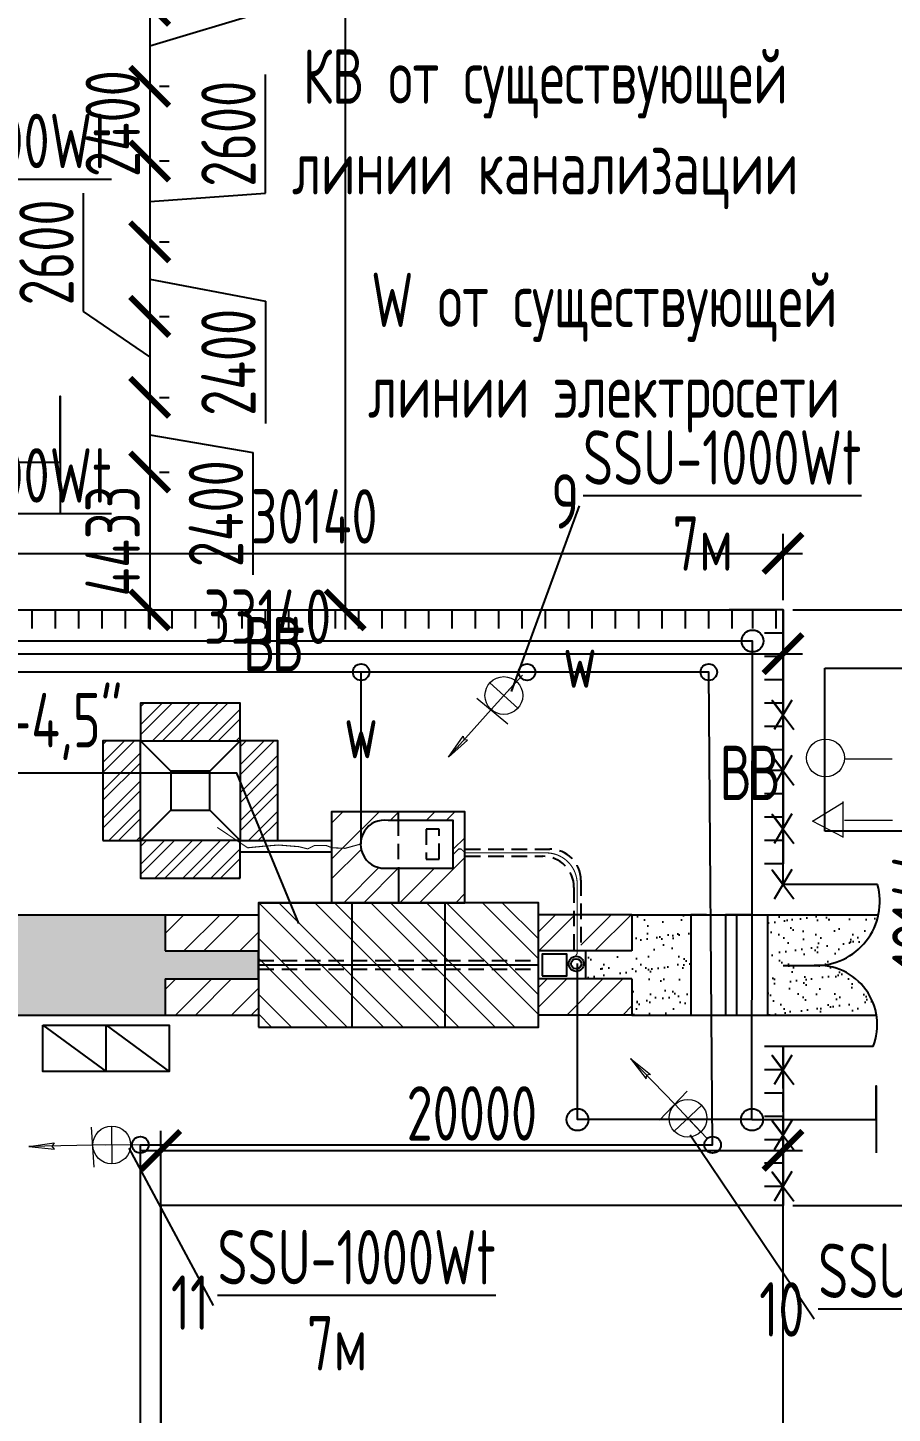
# Paper-space layout 'СГП' of a CAD drawing. Header units: millimetres. Extents: x 1 to 2190, y 0 to 1001.
# Drawn here: x 427.6 to 483.2, y 331 to 420.1 of the extents above; entities that cross this region are included whole.
import ezdxf

# ---------------------------------------------------------------- set-up
doc = ezdxf.new("R2010")
doc.units = ezdxf.units.MM
doc.header["$LTSCALE"] = 0.5
doc.linetypes.add('HIDDEN', pattern=[0.375, 0.25, -0.125])
doc.layers.add('ЛИНИИ_01', color=7, linetype='Continuous', lineweight=9)
doc.layers.add('ТОНКИЕе', color=7, linetype='Continuous', lineweight=25)
for name, color, linetype in [('построения', 6, 'Continuous'), ('размеры', 7, 'Continuous'), ('тонкие', 7, 'Continuous')]:
    doc.layers.add(name, color=color, linetype=linetype)
doc.styles.add('Наклонный', font='isocpeur.ttf', dxfattribs={"width": 0.7, "height": 3.5})
doc.dimstyles.new('СТРОИТЕЛЬНЫЙ', dxfattribs={"dimtxt": 3.5, "dimasz": 2.5, "dimexe": 1.25, "dimexo": 0.625, "dimtad": 1, "dimdec": 0, "dimlfac": 500, "dimdsep": 46, "dimtxsty": 'Наклонный', "dimblk1": 'ARCHTICK', "dimblk2": 'ARCHTICK', "dimsah": 1, "dimcen": 0, "dimdle": 1.25, "dimadec": 0, "dimazin": 0, "dimtfac": 0.75, "dimtdec": 0, "dimtmove": 0, "dimatfit": 3, "dimldrblk": 'ARCHTICK', "dimfxl": 1, "dimtolj": 1, "dimtzin": 0, "dimarcsym": 0})
picture_1 = doc.add_image_def('image4.png', size_in_pixel=(451, 482))
pattern_1 = [(45, (410.5743, 339.5329), (-0.898026, 0.898026), []), (45, (410.5743, 340.1679), (-0.898026, 0.898026), [])]
pattern_2 = [(45, (410.5743, 339.533), (-1.79605, 1.79605), []), (45, (410.5743, 340.803), (-1.79605, 1.79605), [])]
pattern_3 = [(37.5, (-0.0765, 0.0526), (-0.048001, 1.4682397), [0, -1.15824, 0, -1.2954, 0, -1.23825]), (7.5, (-0.0765, 0.0526), (1.34857, 2.150475), [0, -0.62484, 0, -1.04394, 0, -0.40005]), (327.5, (-1.0138, 0.0526), (2.372977, 0.0043116), [0, -0.381, 0, -1.3716, 0, -1.7907]), (317.5, (-1.0138, 0.0526), (2.2906694, 0.668788), [0, -0.1905, 0, -0.89916, 0, -1.0287])]

# ---------------------------------------------------------------- blocks, each defined once
blk = doc.blocks.new('_ArchTick')
at = {"color": 0, "linetype": 'ByBlock', "const_width": 0.15}
blk.add_lwpolyline([(-0.5, -0.5), (0.5, 0.5)], dxfattribs=at)
blk = doc.blocks.new('*D838')
at = {"layer": 'Defpoints', "color": 0, "transparency": 16777216}
for p in [(476.186, 347.897), (436.186, 294.357), (476.186, 294.357)]:
    blk.add_point(p, dxfattribs=at)
at = {"layer": 'размеры', "color": 0, "lineweight": -2, "transparency": 16777216}
for p, q in [((436.186, 294.982), (436.186, 349.147)), ((476.186, 294.982), (476.186, 349.147)), ((434.936, 347.897), (477.436, 347.897))]:
    blk.add_line(p, q, dxfattribs=at)
at = {"layer": 'размеры', "color": 0, "lineweight": -2, "transparency": 16777216, "xscale": 2.5, "yscale": 2.5, "zscale": 2.5, "rotation": 180}
blk.add_blockref('_ArchTick', (436.186, 347.897), dxfattribs=at)
at = {"layer": 'размеры', "color": 0, "lineweight": -2, "transparency": 16777216, "xscale": 2.5, "yscale": 2.5, "zscale": 2.5}
blk.add_blockref('_ArchTick', (476.186, 347.897), dxfattribs=at)
at = {"layer": 'размеры', "color": 0, "transparency": 16777216, "insert": (456.186, 350.272), "char_height": 3.5, "attachment_point": 5, "style": 'Наклонный'}
blk.add_mtext('\\A1;20000', dxfattribs=at)
blk = doc.blocks.new('*D839')
at = {"layer": 'Defpoints', "color": 0, "transparency": 16777216}
for p in [(476.186, 344.357), (487.33, 344.357), (476.186, 294.357)]:
    blk.add_point(p, dxfattribs=at)
at = {"layer": 'размеры', "color": 0, "lineweight": -2, "transparency": 16777216}
for p, q in [((487.33, 293.107), (487.33, 345.607)), ((476.811, 344.357), (488.58, 344.357)), ((476.811, 294.357), (488.58, 294.357))]:
    blk.add_line(p, q, dxfattribs=at)
at = {"layer": 'размеры', "color": 0, "lineweight": -2, "transparency": 16777216, "xscale": 2.5, "yscale": 2.5, "zscale": 2.5}
for p, rotation in [((487.33, 344.357), 90), ((487.33, 294.357), 270)]:
    blk.add_blockref('_ArchTick', p, dxfattribs=dict(at, rotation=rotation))
at = {"layer": 'размеры', "color": 0, "transparency": 16777216, "insert": (484.955, 320.219), "char_height": 3.5, "attachment_point": 5, "rotation": 90, "style": 'Наклонный'}
blk.add_mtext('\\A1;25000', dxfattribs=at)
blk = doc.blocks.new('*D898')
at = {"layer": 'Defpoints', "color": 0, "transparency": 16777216}
for p in [(435.474, 426.311), (435.474, 421.511), (435.474, 421.511)]:
    blk.add_point(p, dxfattribs=at)
at = {"layer": 'размеры', "color": 0, "lineweight": -2, "transparency": 16777216}
for p, q in [((435.474, 427.561), (435.474, 420.261)), ((436.099, 426.311), (436.724, 426.311)), ((436.099, 421.511), (436.724, 421.511))]:
    blk.add_line(p, q, dxfattribs=at)
at = {"layer": 'размеры', "color": 0, "lineweight": -2, "transparency": 16777216, "xscale": 2.5, "yscale": 2.5, "zscale": 2.5}
for p, rotation in [((435.474, 426.311), 90), ((435.474, 421.511), 270)]:
    blk.add_blockref('_ArchTick', p, dxfattribs=dict(at, rotation=rotation))
at = {"layer": 'размеры', "color": 0, "transparency": 16777216, "insert": (431.295, 424.812), "char_height": 3.5, "attachment_point": 5, "rotation": 90, "style": 'Наклонный'}
blk.add_mtext('\\A1;2400', dxfattribs=at)
blk = doc.blocks.new('*D899')
at = {"layer": 'Defpoints', "color": 0, "transparency": 16777216}
for p in [(435.474, 421.511), (435.474, 416.311), (435.474, 416.311)]:
    blk.add_point(p, dxfattribs=at)
at = {"layer": 'размеры', "color": 0, "lineweight": -2, "transparency": 16777216}
for p, q in [((442.912, 421.142), (442.912, 428.762)), ((435.474, 422.761), (435.474, 415.061)), ((436.099, 421.511), (436.724, 421.511)), ((435.474, 418.911), (442.912, 421.142)), ((436.099, 416.311), (436.724, 416.311))]:
    blk.add_line(p, q, dxfattribs=at)
at = {"layer": 'размеры', "color": 0, "lineweight": -2, "transparency": 16777216, "xscale": 2.5, "yscale": 2.5, "zscale": 2.5}
for p, rotation in [((435.474, 421.511), 90), ((435.474, 416.311), 270)]:
    blk.add_blockref('_ArchTick', p, dxfattribs=dict(at, rotation=rotation))
at = {"layer": 'размеры', "color": 0, "transparency": 16777216, "insert": (440.537, 424.952), "char_height": 3.5, "attachment_point": 5, "rotation": 90, "style": 'Наклонный'}
blk.add_mtext('\\A1;2600', dxfattribs=at)
blk = doc.blocks.new('*D900')
at = {"layer": 'Defpoints', "color": 0, "transparency": 16777216}
for p in [(435.474, 416.311), (435.474, 411.511), (435.474, 411.511)]:
    blk.add_point(p, dxfattribs=at)
at = {"layer": 'размеры', "color": 0, "lineweight": -2, "transparency": 16777216}
for p, q in [((435.474, 417.561), (435.474, 410.261)), ((436.099, 416.311), (436.724, 416.311)), ((436.099, 411.511), (436.724, 411.511))]:
    blk.add_line(p, q, dxfattribs=at)
at = {"layer": 'размеры', "color": 0, "lineweight": -2, "transparency": 16777216, "xscale": 2.5, "yscale": 2.5, "zscale": 2.5}
for p, rotation in [((435.474, 416.311), 90), ((435.474, 411.511), 270)]:
    blk.add_blockref('_ArchTick', p, dxfattribs=dict(at, rotation=rotation))
at = {"layer": 'размеры', "color": 0, "transparency": 16777216, "insert": (433.099, 413.911), "char_height": 3.5, "attachment_point": 5, "rotation": 90, "style": 'Наклонный'}
blk.add_mtext('\\A1;2400', dxfattribs=at)
blk = doc.blocks.new('*D901')
at = {"layer": 'Defpoints', "color": 0, "transparency": 16777216}
for p in [(435.474, 411.511), (435.474, 406.311), (435.474, 406.311)]:
    blk.add_point(p, dxfattribs=at)
at = {"layer": 'размеры', "color": 0, "lineweight": -2, "transparency": 16777216}
for p, q in [((442.912, 409.449), (442.912, 417.069)), ((435.474, 412.761), (435.474, 405.061)), ((436.099, 411.511), (436.724, 411.511)), ((435.474, 408.911), (442.912, 409.449)), ((436.099, 406.311), (436.724, 406.311))]:
    blk.add_line(p, q, dxfattribs=at)
at = {"layer": 'размеры', "color": 0, "lineweight": -2, "transparency": 16777216, "xscale": 2.5, "yscale": 2.5, "zscale": 2.5}
for p, rotation in [((435.474, 411.511), 90), ((435.474, 406.311), 270)]:
    blk.add_blockref('_ArchTick', p, dxfattribs=dict(at, rotation=rotation))
at = {"layer": 'размеры', "color": 0, "transparency": 16777216, "insert": (440.537, 413.259), "char_height": 3.5, "attachment_point": 5, "rotation": 90, "style": 'Наклонный'}
blk.add_mtext('\\A1;2600', dxfattribs=at)
blk = doc.blocks.new('*D902')
at = {"layer": 'Defpoints', "color": 0, "transparency": 16777216}
for p in [(435.474, 406.311), (435.474, 401.511), (435.474, 401.511)]:
    blk.add_point(p, dxfattribs=at)
at = {"layer": 'размеры', "color": 0, "lineweight": -2, "transparency": 16777216}
for p, q in [((435.474, 407.561), (435.474, 400.261)), ((436.099, 406.311), (436.724, 406.311)), ((435.474, 403.911), (442.912, 402.499)), ((442.912, 402.499), (442.912, 394.634)), ((436.099, 401.511), (436.724, 401.511))]:
    blk.add_line(p, q, dxfattribs=at)
at = {"layer": 'размеры', "color": 0, "lineweight": -2, "transparency": 16777216, "xscale": 2.5, "yscale": 2.5, "zscale": 2.5}
for p, rotation in [((435.474, 406.311), 90), ((435.474, 401.511), 270)]:
    blk.add_blockref('_ArchTick', p, dxfattribs=dict(at, rotation=rotation))
at = {"layer": 'размеры', "color": 0, "transparency": 16777216, "insert": (440.537, 398.567), "char_height": 3.5, "attachment_point": 5, "rotation": 90, "style": 'Наклонный'}
blk.add_mtext('\\A1;2400', dxfattribs=at)
blk = doc.blocks.new('*D903')
at = {"layer": 'Defpoints', "color": 0, "transparency": 16777216}
for p in [(435.474, 401.511), (435.474, 396.311), (435.474, 396.311)]:
    blk.add_point(p, dxfattribs=at)
at = {"layer": 'размеры', "color": 0, "lineweight": -2, "transparency": 16777216}
for p, q in [((431.216, 401.822), (431.216, 409.442)), ((435.474, 402.761), (435.474, 395.061)), ((435.474, 398.911), (431.216, 401.822)), ((436.099, 401.511), (436.724, 401.511)), ((436.099, 396.311), (436.724, 396.311))]:
    blk.add_line(p, q, dxfattribs=at)
at = {"layer": 'размеры', "color": 0, "lineweight": -2, "transparency": 16777216, "xscale": 2.5, "yscale": 2.5, "zscale": 2.5}
for p, rotation in [((435.474, 401.511), 90), ((435.474, 396.311), 270)]:
    blk.add_blockref('_ArchTick', p, dxfattribs=dict(at, rotation=rotation))
at = {"layer": 'размеры', "color": 0, "transparency": 16777216, "insert": (428.841, 405.632), "char_height": 3.5, "attachment_point": 5, "rotation": 90, "style": 'Наклонный'}
blk.add_mtext('\\A1;2600', dxfattribs=at)
blk = doc.blocks.new('*D904')
at = {"layer": 'Defpoints', "color": 0, "transparency": 16777216}
for p in [(435.474, 396.311), (435.474, 391.511), (435.474, 391.511)]:
    blk.add_point(p, dxfattribs=at)
at = {"layer": 'размеры', "color": 0, "lineweight": -2, "transparency": 16777216}
for p, q in [((435.474, 397.561), (435.474, 390.261)), ((436.099, 396.311), (436.724, 396.311)), ((435.474, 393.911), (442.108, 392.764)), ((442.108, 392.764), (442.108, 384.899)), ((436.099, 391.511), (436.724, 391.511))]:
    blk.add_line(p, q, dxfattribs=at)
at = {"layer": 'размеры', "color": 0, "lineweight": -2, "transparency": 16777216, "xscale": 2.5, "yscale": 2.5, "zscale": 2.5}
for p, rotation in [((435.474, 396.311), 90), ((435.474, 391.511), 270)]:
    blk.add_blockref('_ArchTick', p, dxfattribs=dict(at, rotation=rotation))
at = {"layer": 'размеры', "color": 0, "transparency": 16777216, "insert": (439.733, 388.831), "char_height": 3.5, "attachment_point": 5, "rotation": 90, "style": 'Наклонный'}
blk.add_mtext('\\A1;2400', dxfattribs=at)
blk = doc.blocks.new('*D905')
at = {"layer": 'Defpoints', "color": 0, "transparency": 16777216}
for p in [(435.474, 391.511), (427.232, 382.645), (435.474, 382.645)]:
    blk.add_point(p, dxfattribs=at)
at = {"layer": 'размеры', "color": 0, "lineweight": -2, "transparency": 16777216}
for p, q in [((435.474, 392.761), (435.474, 381.395)), ((436.099, 391.511), (436.724, 391.511)), ((427.857, 382.645), (436.724, 382.645))]:
    blk.add_line(p, q, dxfattribs=at)
at = {"layer": 'размеры', "color": 0, "lineweight": -2, "transparency": 16777216, "xscale": 2.5, "yscale": 2.5, "zscale": 2.5}
for p, rotation in [((435.474, 391.511), 90), ((435.474, 382.645), 270)]:
    blk.add_blockref('_ArchTick', p, dxfattribs=dict(at, rotation=rotation))
at = {"layer": 'размеры', "color": 0, "transparency": 16777216, "insert": (433.099, 387.078), "char_height": 3.5, "attachment_point": 5, "rotation": 90, "style": 'Наклонный'}
blk.add_mtext('\\A1;4433', dxfattribs=at)
blk = doc.blocks.new('*D906')
at = {"layer": 'Defpoints', "color": 0, "transparency": 16777216}
for p in [(476.186, 386.281), (415.906, 383.051), (476.186, 382.645)]:
    blk.add_point(p, dxfattribs=at)
at = {"layer": 'размеры', "color": 0, "lineweight": -2, "transparency": 16777216}
for p, q in [((415.906, 383.676), (415.906, 387.531)), ((476.186, 383.27), (476.186, 387.531)), ((414.656, 386.281), (477.436, 386.281))]:
    blk.add_line(p, q, dxfattribs=at)
at = {"layer": 'размеры', "color": 0, "lineweight": -2, "transparency": 16777216, "xscale": 2.5, "yscale": 2.5, "zscale": 2.5, "rotation": 180}
blk.add_blockref('_ArchTick', (415.906, 386.281), dxfattribs=at)
at = {"layer": 'размеры', "color": 0, "lineweight": -2, "transparency": 16777216, "xscale": 2.5, "yscale": 2.5, "zscale": 2.5}
blk.add_blockref('_ArchTick', (476.186, 386.281), dxfattribs=at)
at = {"layer": 'размеры', "color": 0, "transparency": 16777216, "insert": (446.046, 388.656), "char_height": 3.5, "attachment_point": 5, "style": 'Наклонный'}
blk.add_mtext('\\A1;30140', dxfattribs=at)
blk = doc.blocks.new('*D907')
at = {"layer": 'Defpoints', "color": 0, "transparency": 16777216}
for p in [(476.186, 382.645), (476.186, 344.357), (487.33, 344.357)]:
    blk.add_point(p, dxfattribs=at)
at = {"layer": 'размеры', "color": 0, "lineweight": -2, "transparency": 16777216}
for p, q in [((487.33, 383.895), (487.33, 343.107)), ((476.811, 382.645), (488.58, 382.645)), ((476.811, 344.357), (488.58, 344.357))]:
    blk.add_line(p, q, dxfattribs=at)
at = {"layer": 'размеры', "color": 0, "lineweight": -2, "transparency": 16777216, "xscale": 2.5, "yscale": 2.5, "zscale": 2.5}
for p, rotation in [((487.33, 382.645), 90), ((487.33, 344.357), 270)]:
    blk.add_blockref('_ArchTick', p, dxfattribs=dict(at, rotation=rotation))
at = {"layer": 'размеры', "color": 0, "transparency": 16777216, "insert": (484.955, 363.501), "char_height": 3.5, "attachment_point": 5, "rotation": 90, "style": 'Наклонный'}
blk.add_mtext('\\A1;19144', dxfattribs=at)
blk = doc.blocks.new('*D921')
at = {"layer": 'Defpoints', "color": 0, "transparency": 16777216}
for p in [(435.474, 512.051), (435.482, 382.645), (448.036, 382.645)]:
    blk.add_point(p, dxfattribs=at)
at = {"layer": 'размеры', "color": 0, "lineweight": -2, "transparency": 16777216}
for p, q in [((448.036, 513.301), (448.036, 381.395)), ((436.099, 512.051), (449.286, 512.051)), ((436.107, 382.645), (449.286, 382.645))]:
    blk.add_line(p, q, dxfattribs=at)
at = {"layer": 'размеры', "color": 0, "lineweight": -2, "transparency": 16777216, "xscale": 2.5, "yscale": 2.5, "zscale": 2.5}
for p, rotation in [((448.036, 512.051), 90), ((448.036, 382.645), 270)]:
    blk.add_blockref('_ArchTick', p, dxfattribs=dict(at, rotation=rotation))
at = {"layer": 'размеры', "color": 0, "transparency": 16777216, "insert": (445.661, 447.348), "char_height": 3.5, "attachment_point": 5, "rotation": 90, "style": 'Наклонный'}
blk.add_mtext('\\A1;64703', dxfattribs=at)
blk = doc.blocks.new('*D1023')
at = {"layer": 'Defpoints', "color": 0, "transparency": 16777216}
for p in [(409.906, 379.635), (476.186, 379.827), (476.186, 379.645)]:
    blk.add_point(p, dxfattribs=at)
at = {"layer": 'размеры', "color": 0, "lineweight": -2, "transparency": 16777216}
for p, q in [((409.906, 380.26), (409.906, 381.077)), ((476.186, 380.27), (476.186, 381.077)), ((408.656, 379.827), (477.436, 379.827))]:
    blk.add_line(p, q, dxfattribs=at)
at = {"layer": 'размеры', "color": 0, "lineweight": -2, "transparency": 16777216, "xscale": 2.5, "yscale": 2.5, "zscale": 2.5, "rotation": 180}
blk.add_blockref('_ArchTick', (409.906, 379.827), dxfattribs=at)
at = {"layer": 'размеры', "color": 0, "lineweight": -2, "transparency": 16777216, "xscale": 2.5, "yscale": 2.5, "zscale": 2.5}
blk.add_blockref('_ArchTick', (476.186, 379.827), dxfattribs=at)
at = {"layer": 'размеры', "color": 0, "transparency": 16777216, "insert": (443.046, 382.202), "char_height": 3.5, "attachment_point": 5, "style": 'Наклонный'}
blk.add_mtext('\\A1;33140', dxfattribs=at)

psp = doc.layouts.new('СГП')

# ---------------------------------------------------------------- hatches: boundary and pattern name
at = {"layer": 'тонкие', "transparency": 33554687}
h = psp.add_hatch(dxfattribs=at)
h.set_pattern_fill('AR-SAND', scale=0.03)
h.paths.add_polyline_path([(403.9028, 377.6455), (403.9028, 372.1466), (409.9063, 372.1466), (409.9063, 377.6455)], flags=16)
h.paths.add_polyline_path([(388.1299, 371.617), (437.0774, 371.617), (437.0774, 378.442), (388.1299, 378.442)], flags=9)
h = psp.add_hatch(dxfattribs=at)
h.set_pattern_fill('AR-SAND', scale=0.03)
h.set_pattern_definition(pattern_3)
edge = h.paths.add_edge_path()
edge.add_arc((379.9065, 332.5956), 24, 0, 180, ccw=False)
edge.add_arc((379.9065, 332.5956), 24, -66.472938, 0, ccw=False)
edge.add_line((389.4869, 310.5907), (405.2977, 310.5907))
edge.add_line((405.2977, 310.5907), (405.2977, 315.4809))
edge.add_line((405.2977, 315.4809), (406.3524, 312.8638))
edge.add_line((406.3524, 312.8638), (405.2977, 312.2521))
edge.add_line((405.2977, 312.2521), (405.2977, 310.5907))
edge.add_line((405.2977, 310.5907), (409.9527, 310.5907))
edge.add_line((409.9527, 310.5907), (409.9053, 332.3201))
edge.add_arc((379.9065, 332.5956), 30, 359.473747, 360.228551)
edge.add_line((409.9063, 332.7153), (409.9063, 356.5956))
edge.add_line((409.9063, 356.5956), (436.4629, 356.5956))
edge.add_line((436.4629, 356.5956), (436.4629, 358.9199))
edge.add_line((436.4629, 358.9199), (442.4629, 358.9199))
edge.add_line((442.4629, 358.9199), (442.4629, 360.7199))
edge.add_line((442.4629, 360.7199), (436.4629, 360.7199))
edge.add_line((436.4629, 360.7199), (436.4629, 363.0441))
edge.add_line((436.4629, 363.0441), (409.9063, 363.0441))
edge.add_line((409.9063, 363.0441), (409.9063, 372.1466))
edge.add_line((409.9063, 372.1466), (403.9028, 372.1466))
edge.add_line((403.9028, 372.1466), (403.9028, 362.586))
edge.add_line((403.9028, 362.586), (379.9065, 362.586))
edge.add_arc((379.9109, 332.5802), 30.0058, 90.008374, 115.441716)
edge.add_line((367.0207, 359.6761), (365.1801, 358.1752))
edge.add_line((365.1801, 358.1752), (362.1716, 356.7807))
edge.add_arc((379.9109, 332.5802), 30.0058, 126.241986, 144.966076)
edge.add_line((355.3418, 349.8054), (358.0278, 349.8218))
edge.add_line((358.0278, 349.8218), (355.4173, 348.7511))
edge.add_line((355.4173, 348.7511), (355.0481, 349.3786))
edge.add_arc((379.9109, 332.5802), 30.0058, 145.955313, 152.711162)
edge.add_line((353.2446, 346.3371), (353.2446, 320.5569))
edge.add_line((353.2446, 320.5569), (358.2177, 320.5874))
edge.add_line((358.2177, 320.5874), (355.6071, 319.5167))
edge.add_line((355.6071, 319.5167), (354.9889, 320.5676))
edge.add_line((354.9889, 320.5676), (353.2446, 320.5569))
edge.add_line((353.2446, 320.5569), (353.2446, 318.8233))
edge.add_arc((379.9109, 332.5802), 30.0058, 207.288838, 227.125213)
edge.add_line((359.495, 310.5907), (360.1063, 310.5907))
edge.add_line((360.1063, 310.5907), (360.1063, 315.4809))
edge.add_line((360.1063, 315.4809), (361.161, 312.8638))
edge.add_line((361.161, 312.8638), (360.1063, 312.2521))
edge.add_line((360.1063, 312.2521), (360.1063, 310.5907))
edge.add_line((360.1063, 310.5907), (363.6153, 310.5907))
edge.add_line((363.6153, 310.5907), (362.7445, 312.1932))
edge.add_line((362.7445, 312.1932), (365.8654, 310.5907))
edge.add_line((365.8654, 310.5907), (370.3261, 310.5907))
edge.add_arc((379.9065, 332.5956), 24, 180, 246.472938, ccw=False)
h.paths.add_polyline_path([(359.9263, 346.006), (359.9574, 345.8774), (364.9894, 352.6034), (364.9582, 352.732)], flags=16)
h = psp.add_hatch(dxfattribs=at)
h.set_pattern_fill('AR-SAND', scale=0.03)
h.set_pattern_definition(pattern_3)
h.paths.add_polyline_path([(470.2711, 363.0441), (466.4629, 363.0441), (466.4629, 360.7199), (463.4961, 360.7199), (463.4961, 358.9199), (466.4629, 358.9199), (466.4629, 356.5956), (470.2711, 356.5956)])
h.paths.add_polyline_path([(482.3234, 363.0441), (475.2059, 363.0441), (475.2059, 356.5956), (482.1932, 356.5956, 0.3578955), (478.5455, 359.7905, -0.02191), (478.1856, 359.7851, -0.0235603), (478.5455, 359.7905, 0.3380489)])
at = {"layer": 'ТОНКИЕе', "linetype": 'Continuous', "lineweight": 13}
h = psp.add_hatch(dxfattribs=at)
h.set_pattern_fill('STEEL', color=256, scale=0.4, style=0)
h.set_pattern_definition(pattern_1)
h.paths.add_polyline_path([(434.8804, 376.6455), (434.8804, 374.2279), (441.2885, 374.2279), (441.2885, 376.6455)])
h.paths.add_polyline_path([(443.706, 373.8307), (441.2885, 372.2775), (441.2885, 367.8199), (443.706, 367.8199)])
h.paths.add_polyline_path([(443.706, 373.8307), (443.706, 374.2279), (441.2885, 374.2279), (441.2885, 372.2775)])
h.paths.add_polyline_path([(441.2885, 365.4024), (441.2885, 367.6737), (441.0709, 367.8199), (434.8804, 367.8199), (434.8804, 365.4024)])
h = psp.add_hatch(dxfattribs=at)
h.set_pattern_fill('STEEL', color=256, scale=0.4, style=0)
h.set_pattern_definition(pattern_1)
h.paths.add_polyline_path([(434.8804, 374.2279), (432.4629, 374.2279), (432.4629, 367.8199), (434.8804, 367.8199)])
h = psp.add_hatch(dxfattribs=at)
h.set_pattern_fill('STEEL', color=256, scale=0.8, style=0)
h.set_pattern_definition(pattern_2)
h.paths.add_polyline_path([(450.7982, 369.1146), (450.8675, 369.1146), (451.0231, 369.6724), (447.1678, 369.6724), (447.1678, 367.359), (447.1876, 367.3511), (448.0376, 367.3157), (449.0289, 367.5888, -0.4549068)])
h.paths.add_polyline_path([(449.0289, 367.5888), (448.0376, 367.3157), (447.1678, 367.3519), (447.1678, 363.8199), (448.4629, 363.8199), (451.4629, 363.8199), (451.4579, 366.0466), (450.7982, 366.0466, -0.4581268)])
h.paths.add_polyline_path([(451.4579, 366.0466), (451.4629, 363.8199), (455.7318, 363.8199), (455.7318, 367.0372), (455.4983, 367.2704), (455.3293, 367.2704), (455.0927, 367.0341), (454.9871, 366.9287), (454.9871, 366.0466)])
h.paths.add_polyline_path([(455.7318, 369.6724), (451.4498, 369.6724), (451.451, 369.1146), (454.9871, 369.1146), (454.9871, 366.9287), (455.0927, 367.0341), (455.3293, 367.2704), (455.4983, 367.2704), (455.7318, 367.0372)])
h.paths.add_polyline_path([(451.451, 369.1146), (451.4498, 369.6724), (451.0231, 369.6724), (450.8675, 369.1146)])
h = psp.add_hatch(dxfattribs=at)
h.set_pattern_fill('STEEL', color=256, scale=0.8, angle=90, style=0)
h.set_pattern_definition([(135, (410.5743, 339.533), (-1.79605, -1.79605), []), (135, (409.3043, 339.533), (-1.79605, -1.79605), [])])
h.paths.add_polyline_path([(448.4629, 359.8199), (448.4629, 363.8153), (447.1678, 363.8153), (442.4629, 363.8199), (442.4629, 359.8199)])
h.paths.add_polyline_path([(454.4629, 359.8199), (454.4629, 363.8153), (448.4629, 363.8153), (448.4629, 359.8199)])
h.paths.add_polyline_path([(460.4629, 359.8199), (460.4629, 363.8199), (455.7318, 363.8199), (455.7318, 363.8153), (454.4629, 363.8153), (454.4629, 359.8199)])
h.paths.add_polyline_path([(460.4629, 355.8199), (460.4629, 359.8199), (454.4629, 359.8199), (454.4629, 355.8199)])
h.paths.add_polyline_path([(454.4629, 355.8199), (454.4629, 359.8199), (448.4629, 359.8199), (448.4629, 355.8199)])
h.paths.add_polyline_path([(448.4629, 359.8199), (442.4629, 359.8199), (442.4629, 358.9199), (442.4629, 355.8199), (448.4629, 355.8199)])
h = psp.add_hatch(dxfattribs=at)
h.set_pattern_fill('STEEL', color=256, scale=0.8, style=0)
h.set_pattern_definition(pattern_2)
h.paths.add_polyline_path([(442.4629, 360.7199), (442.4629, 363.0441), (436.4629, 363.0441), (436.4629, 360.7199)])
h.paths.add_polyline_path([(442.4629, 356.5956), (442.4629, 358.9199), (436.4629, 358.9199), (436.4629, 356.5956)])
h.paths.add_polyline_path([(466.4629, 360.7199), (466.4629, 363.0441), (463.189, 363.0441), (463.189, 360.7199)])
h.paths.add_polyline_path([(462.7496, 360.7199), (462.7496, 363.0441), (460.4629, 363.0441), (460.4629, 360.7199)])
h.paths.add_polyline_path([(463.1924, 358.9199), (463.9025, 356.5956), (466.4629, 356.5956), (466.4629, 358.9199)])
h.paths.add_polyline_path([(463.1924, 358.9199), (461.1921, 358.9199), (461.7686, 356.5956), (463.9025, 356.5956)])
h.paths.add_polyline_path([(460.4629, 356.5956), (461.7686, 356.5956), (461.1921, 358.9199), (460.4629, 358.9199)])

# ---------------------------------------------------------------- linework, layer by layer
at = {"layer": 'ЛИНИИ_01', "lineweight": 20}
for p, q in [((457.3445, 377.959), (459.1353, 376.3185)), ((459.0602, 378.0342), (457.4196, 376.2433)), ((459.433, 378.4412), (457.9846, 376.8601)), ((457.4196, 376.2433), (454.6735, 373.1784)), ((454.6735, 373.1784), (455.6159, 374.5285)), ((454.6735, 373.1784), (455.9125, 374.2629)), ((455.6159, 374.5285), (455.6813, 374.2708)), ((455.9125, 374.2629), (455.6491, 374.2997)), ((466.3922, 353.8108), (467.6686, 352.7707)), ((466.3922, 353.8108), (467.3817, 352.4948)), ((469.2447, 350.8447), (466.3922, 353.8108)), ((467.3817, 352.4948), (467.4379, 352.7546)), ((467.6686, 352.7707), (467.4068, 352.7247)), ((470.9612, 350.7921), (469.1921, 349.1281)), ((470.9087, 349.0755), (469.2447, 350.8447)), ((471.2869, 348.6735), (469.8178, 350.2354)), ((433.0201, 349.4561), (433.0474, 347.0275)), ((427.7053, 348.1363), (429.3349, 348.3718)), ((429.3349, 348.3718), (429.1916, 348.1479)), ((431.8195, 348.2281), (427.7053, 348.1363)), ((427.7053, 348.1363), (429.3438, 347.9738)), ((429.3438, 347.9738), (429.1906, 348.1911)), ((434.248, 348.2554), (431.8195, 348.2281)), ((434.8, 348.2616), (432.6559, 348.2375))]:
    psp.add_line(p, q, dxfattribs=at)
for centre in [(458.2399, 377.1387), (470.0767, 349.9601), (433.0338, 348.2418)]:
    psp.add_circle(centre, 1.2144, dxfattribs=at)
at = {"layer": 'размеры', "lineweight": 20}
for p, q in [((456.4984, 376.962), (458.5062, 375.326)), ((470.0298, 351.7099), (468.2491, 349.8291)), ((431.714, 349.3917), (431.8931, 346.8079))]:
    psp.add_line(p, q, dxfattribs=at)
at = {"layer": 'размеры', "color": 0, "lineweight": 20}
for p, q in [((483.2069, 373.0519), (480.1161, 373.0519)), ((478.088, 369.0572), (480.0739, 370.2789)), ((480.0532, 368.0218), (480.0532, 370.3203)), ((480.0532, 368.0425), (478.088, 369.0572)), ((483.2315, 369.1148), (480.1407, 369.1148))]:
    psp.add_line(p, q, dxfattribs=at)
psp.add_circle((478.9172, 373.126), 1.2176, dxfattribs=at)
at = {"layer": 'ТОНКИЕе', "linetype": 'Continuous', "lineweight": 25}
for p, q in [((434.8804, 374.2279), (436.823, 372.2854)), ((441.2885, 374.2279), (439.346, 372.2854)), ((436.823, 369.7624), (434.8804, 367.8199)), ((439.346, 369.7624), (441.2885, 367.8199)), ((451.4498, 369.6724), (451.451, 369.1146)), ((441.2885, 367.0811), (447.1678, 367.0811)), ((443.706, 367.8199), (447.1678, 367.8199)), ((451.4579, 366.0466), (451.4629, 363.8199)), ((442.4629, 363.8199), (448.4629, 363.8199)), ((448.4629, 363.8199), (448.4629, 355.8199)), ((454.4629, 355.8199), (454.4629, 363.8199)), ((436.4629, 363.0441), (442.4629, 363.0441)), ((436.4629, 363.0441), (436.4629, 360.7199)), ((466.4629, 363.0441), (460.4629, 363.0441)), ((436.4629, 360.7199), (442.4629, 360.7199)), ((442.4629, 358.9199), (442.4629, 360.7199)), ((466.4629, 360.7199), (460.4629, 360.7199)), ((463.4961, 360.7199), (463.4961, 358.9199)), ((442.4629, 359.8199), (460.4629, 359.8199)), ((436.4629, 358.9199), (442.4629, 358.9199)), ((436.4629, 358.9199), (436.4629, 356.5956)), ((466.4629, 358.9199), (460.4629, 358.9199)), ((436.4629, 356.5956), (442.4629, 356.5956)), ((466.4629, 356.5956), (460.4629, 356.5956))]:
    psp.add_line(p, q, dxfattribs=at)
at = {"layer": 'ТОНКИЕе', "linetype": 'HIDDEN', "lineweight": 25, "ltscale": 8}
for p, q in [((451.451, 369.1146), (451.4579, 366.0466)), ((455.7318, 367.2675), (461.189, 367.2675)), ((455.7318, 366.8015), (460.7496, 366.8015)), ((463.189, 365.2675), (463.189, 360.7199)), ((462.7496, 364.8015), (462.7496, 360.7199)), ((442.4629, 360.1003), (460.4629, 360.1003)), ((442.4629, 359.5395), (460.4629, 359.5395))]:
    psp.add_line(p, q, dxfattribs=at)
at = {"layer": 'ТОНКИЕе'}
for points in [[(415.9063, 512.0508), (415.9063, 512.0508), (415.9063, 382.6455), (415.9063, 382.6455), (474.372, 382.6455)], [(463.0797, 389.3299), (458.7025, 377.39)], [(426.4063, 382.6455), (427.9063, 382.6455), (427.9063, 381.4455)], [(427.9063, 382.6455), (427.9063, 381.4455)], [(427.9063, 382.6455), (429.4063, 382.6455), (429.4063, 381.4455)], [(429.4063, 382.6455), (430.9063, 382.6455), (430.9063, 381.4455)], [(430.9063, 382.6455), (430.9063, 381.4455)], [(430.9063, 382.6455), (432.4063, 382.6455), (432.4063, 381.4455)], [(432.4063, 382.6455), (432.4063, 381.4455)], [(432.4063, 382.6455), (433.9063, 382.6455), (433.9063, 381.4455)], [(433.9063, 382.6455), (435.4063, 382.6455), (435.4063, 381.4455)], [(435.4063, 382.6455), (435.4063, 381.4455)], [(435.4063, 382.6455), (436.9063, 382.6455), (436.9063, 381.4455)], [(436.9063, 382.6455), (436.9063, 381.4455)], [(436.9063, 382.6455), (438.4063, 382.6455), (438.4063, 381.4455)], [(438.4063, 382.6455), (439.9063, 382.6455), (439.9063, 381.4455)], [(439.9063, 382.6455), (439.9063, 381.4455)], [(439.9063, 382.6455), (441.4063, 382.6455), (441.4063, 381.4455)], [(441.4063, 382.6455), (441.4063, 381.4455)], [(441.4063, 382.6455), (442.9063, 382.6455), (442.9063, 381.4455)], [(442.9063, 382.6455), (444.4063, 382.6455), (444.4063, 381.4455)], [(444.4063, 382.6455), (444.4063, 381.4455)], [(444.4063, 382.6455), (445.9063, 382.6455), (445.9063, 381.4455)], [(445.9063, 382.6455), (445.9063, 381.4455)], [(445.9063, 382.6455), (447.4063, 382.6455), (447.4063, 381.4455)], [(447.4063, 382.6455), (448.9063, 382.6455), (448.9063, 381.4455)], [(448.9063, 382.6455), (448.9063, 381.4455)], [(448.9063, 382.6455), (450.4063, 382.6455), (450.4063, 381.4455)], [(450.4063, 382.6455), (450.4063, 381.4455)], [(450.4063, 382.6455), (451.9063, 382.6455), (451.9063, 381.4455)], [(451.9063, 382.6455), (453.4063, 382.6455), (453.4063, 381.4455)], [(453.4063, 382.6455), (453.4063, 381.4455)], [(453.4063, 382.6455), (454.9063, 382.6455), (454.9063, 381.4455)], [(454.9063, 382.6455), (454.9063, 381.4455)], [(454.9063, 382.6455), (456.4063, 382.6455), (456.4063, 381.4455)], [(456.4063, 382.6455), (457.9063, 382.6455), (457.9063, 381.4455)], [(457.9063, 382.6455), (457.9063, 381.4455)], [(457.9063, 382.6455), (459.4063, 382.6455), (459.4063, 381.4455)], [(459.4063, 382.6455), (459.4063, 381.4455)], [(459.4063, 382.6455), (460.9063, 382.6455), (460.9063, 381.4455)], [(460.9063, 382.6455), (462.4063, 382.6455), (462.4063, 381.4455)], [(462.4063, 382.6455), (462.4063, 381.4455)], [(462.4063, 382.6455), (463.9063, 382.6455), (463.9063, 381.4455)], [(463.9063, 382.6455), (463.9063, 381.4455)], [(463.9063, 382.6455), (465.4063, 382.6455), (465.4063, 381.4455)], [(465.4063, 382.6455), (466.9063, 382.6455), (466.9063, 381.4455)], [(466.9063, 382.6455), (466.9063, 381.4455)], [(466.9063, 382.6455), (468.4063, 382.6455), (468.4063, 381.4455)], [(468.4063, 382.6455), (468.4063, 381.4455)], [(468.4063, 382.6455), (469.9063, 382.6455), (469.9063, 381.4455)], [(469.9063, 382.6455), (471.4063, 382.6455), (471.4063, 381.4455)], [(471.4063, 382.6455), (471.4063, 381.4455)], [(471.4063, 382.6455), (472.9063, 382.6455), (472.9063, 381.4455)], [(476.1856, 364.9971), (476.1856, 382.6455), (472.7251, 382.6455)], [(472.7251, 382.6455), (474.2251, 382.6455), (474.2251, 381.4455)], [(474.2251, 382.6455), (474.2251, 381.4455)], [(474.2251, 382.6455), (475.7251, 382.6455), (475.7251, 381.4455)], [(476.1856, 382.6455), (476.1856, 381.1455), (474.9856, 381.1455)], [(476.1856, 381.1455), (476.1856, 379.6455), (474.9856, 379.6455)], [(476.1856, 379.6455), (476.1856, 378.1455), (474.9856, 378.1455)], [(476.1856, 378.1455), (476.1856, 376.6455), (474.9856, 376.6455)], [(475.6348, 374.9752), (476.7743, 376.8705)], [(476.1856, 376.6455), (476.1856, 375.1455), (474.9856, 375.1455)], [(476.1856, 375.8955), (475.4945, 376.8163), (476.8875, 374.9604)], [(476.1856, 375.1455), (476.1856, 373.6455), (474.9856, 373.6455)], [(476.1856, 373.8213), (476.1856, 372.3213), (474.9856, 372.3213)], [(475.6348, 371.401), (476.7743, 373.2963)], [(476.1856, 372.3213), (475.4945, 373.2421), (476.8875, 371.3862)], [(445.0587, 362.4867), (441.0834, 372.1466), (389.1951, 372.1466)], [(476.1856, 372.3213), (476.1856, 370.8213), (474.9856, 370.8213)], [(476.1856, 370.8213), (476.1856, 369.3213), (474.9856, 369.3213)], [(476.1856, 369.3213), (476.1856, 367.8213), (474.9856, 367.8213)], [(476.1856, 368.5713), (475.4945, 369.4921), (476.8875, 367.6362)], [(475.6348, 367.651), (476.7743, 369.5463)], [(476.1856, 367.8213), (476.1856, 366.3213), (474.9856, 366.3213)], [(476.1856, 364.9971), (475.4945, 365.9179), (476.8875, 364.062)], [(475.6348, 364.0768), (476.7743, 365.9721)], [(482.2604, 364.9971), (476.1856, 364.9971)], [(409.9063, 363.0441), (436.4629, 363.0441)], [(466.4629, 363.0441), (466.4629, 360.7199)], [(466.4629, 363.0441), (482.3234, 363.0441)], [(476.1856, 359.7851), (478.1856, 359.7851)], [(466.4629, 358.9199), (466.4629, 356.5956)], [(409.9063, 356.5956), (436.4629, 356.5956)], [(466.4629, 356.5956), (482.1932, 356.5956)], [(428.6087, 355.948), (432.6686, 352.9763)], [(432.6686, 352.9763), (432.6686, 355.948)], [(432.6686, 355.948), (436.7285, 352.9763)], [(476.1856, 354.5731), (476.1856, 353.3731), (476.1856, 354.5731), (474.9856, 354.5731)], [(481.9795, 354.5731), (476.1856, 354.5731)], [(476.1856, 354.5731), (476.1856, 344.3569)], [(476.1856, 353.0731), (475.4945, 353.9939), (476.8875, 352.138)], [(475.6348, 352.1529), (476.7743, 354.0482)], [(476.1856, 353.0731), (476.1856, 351.8731), (476.1856, 353.0731), (474.9856, 353.0731)], [(476.1856, 353.0731), (476.1856, 351.8731), (476.1856, 353.0731), (474.9856, 353.0731)], [(476.1856, 351.5731), (476.1856, 350.3731), (476.1856, 351.5731), (474.9856, 351.5731)], [(476.1856, 351.5731), (476.1856, 350.3731), (476.1856, 351.5731), (474.9856, 351.5731)], [(476.1856, 350.0731), (476.1856, 348.8731), (476.1856, 350.0731), (474.9856, 350.0731)], [(476.1856, 350.0731), (476.1856, 348.8731), (476.1856, 350.0731), (474.9856, 350.0731)], [(476.1856, 348.8731), (475.4945, 349.7939), (476.8875, 347.938)], [(475.6348, 347.9529), (476.7743, 349.8482)], [(478.1962, 337.042), (470.2176, 348.8769)], [(476.1856, 348.5731), (476.1856, 347.3731), (476.1856, 348.5731), (474.9856, 348.5731)], [(476.1856, 348.5731), (476.1856, 347.3731), (476.1856, 348.5731), (474.9856, 348.5731)], [(439.5802, 337.9122), (434.1547, 348.0292)], [(476.1856, 347.0731), (476.1856, 345.8731), (476.1856, 347.0731), (474.9856, 347.0731)], [(476.1856, 347.0731), (476.1856, 345.8731), (476.1856, 347.0731), (474.9856, 347.0731)], [(475.6348, 344.6529), (476.7743, 346.5482)], [(476.1856, 345.5731), (475.4945, 346.4939), (476.8875, 344.638)], [(476.1856, 345.5731), (476.1856, 344.3731), (476.1856, 345.5731), (474.9856, 345.5731)], [(476.1856, 344.3569), (436.1856, 344.3569), (436.1856, 294.3569), (476.1856, 294.3569)]]:
    psp.add_lwpolyline(points, dxfattribs=at)
at = {"layer": 'ТОНКИЕе', "color": 4}
for points in [[(474.1916, 349.8698), (474.1916, 349.8698), (474.2251, 380.6455), (474.2251, 380.6455), (415.9063, 380.6455), (413.9063, 380.6455), (413.9063, 510.0508), (413.9063, 510.0508), (385.6976, 510.0508), (385.6976, 510.0508), (385.6976, 480.689), (385.6976, 478.689), (236.4316, 478.689), (236.4316, 478.689), (236.4316, 84.6529), (236.4316, 84.6529), (508.2089, 84.6529)], [(474.1916, 349.8698), (462.9733, 349.8698), (462.9733, 359.9042)], [(474.1916, 349.8698), (482.1676, 349.8698), (482.1676, 352.0361), (482.1676, 347.734)]]:
    psp.add_lwpolyline(points, dxfattribs=at)
at = {"layer": 'ТОНКИЕе', "color": 2, "true_color": 0xffff00}
for points in [[(471.4152, 378.6455), (471.4152, 378.6455), (471.4152, 378.6455), (471.4152, 378.6455), (471.4152, 378.6455), (471.4152, 378.6455), (471.4152, 378.6455), (413.9063, 378.6455), (411.9063, 378.6455), (411.9063, 508.0508), (411.9063, 508.0508), (387.8916, 508.0508), (387.8916, 508.0508), (387.8916, 478.689), (387.8916, 476.689), (238.4316, 476.689), (238.4316, 476.689), (238.4316, 86.6529), (238.4316, 86.6529), (238.4316, 86.6529), (238.4316, 86.6529), (517.4839, 86.6529), (517.4839, 86.6529), (517.4839, 86.6529)], [(494.9978, 282.3016), (494.9978, 292.5272), (434.8731, 292.5272), (434.8731, 344.2524), (434.8731, 348.2524), (471.6583, 348.2524), (471.4152, 378.6455)], [(449.0647, 367.5987), (449.0647, 378.6455)]]:
    psp.add_lwpolyline(points, dxfattribs=at)
at = {"layer": 'ТОНКИЕе', "color": 2}
psp.add_lwpolyline([(411.9063, 392.1356), (429.7185, 392.1356), (429.7185, 396.3917), (429.7185, 390.437), (429.7185, 388.7829)], dxfattribs=at)
at = {"layer": 'ТОНКИЕе', "linetype": 'Continuous', "lineweight": 25}
for points in [[(441.2885, 374.2279), (441.2885, 376.6455), (434.8804, 376.6455), (434.8804, 374.2279)], [(432.4629, 367.8199), (434.8804, 367.8199), (434.8804, 374.2279), (432.4629, 374.2279)], [(441.2885, 367.8199), (443.706, 367.8199), (443.706, 374.2279), (441.2885, 374.2279)], [(436.823, 369.7624), (439.346, 369.7624), (439.346, 372.2854), (436.823, 372.2854)], [(447.1678, 363.8153), (455.7318, 363.8153), (455.7318, 369.6724), (447.1678, 369.6724)], [(441.2885, 365.4024), (441.2885, 367.8199), (434.8804, 367.8199), (434.8804, 365.4024)], [(442.4629, 355.8199), (460.4629, 355.8199), (460.4629, 363.8199), (442.4629, 363.8199)], [(460.6967, 359.1219), (462.283, 359.1219), (462.283, 360.5198), (460.6967, 360.5198)]]:
    psp.add_lwpolyline(points, close=True, dxfattribs=at)
psp.add_lwpolyline([(450.7982, 366.0466), (454.9871, 366.0466), (454.9871, 369.1146), (450.7982, 369.1146)], dxfattribs=at)
at = {"layer": 'ТОНКИЕе', "linetype": 'Continuous', "lineweight": 25, "const_width": 0.07}
for points in [[(449.0647, 367.5987), (448.0376, 367.3157), (447.1876, 367.3511), (446.8334, 367.4926), (446.0542, 367.4926), (445.6292, 367.2804), (445.0625, 367.4219), (443.752, 367.528), (442.8666, 367.4572), (441.7686, 367.3511), (439.8206, 368.6599)], [(455.7349, 367.0341), (455.4983, 367.2704), (455.3293, 367.2704), (455.0927, 367.0341), (454.9913, 366.9329)], [(462.9549, 360.7142), (462.9549, 360.5441), (462.8782, 360.442), (462.8697, 360.3654)]]:
    psp.add_lwpolyline(points, dxfattribs=at)
at = {"layer": 'ТОНКИЕе', "linetype": 'HIDDEN', "lineweight": 25, "ltscale": 8}
psp.add_lwpolyline([(453.2473, 366.6167), (454.0884, 366.6167), (454.0884, 368.5438), (453.2473, 368.5438)], close=True, dxfattribs=at)
at = {"layer": 'ТОНКИЕе', "linetype": 'HIDDEN', "lineweight": 25, "ltscale": 8, "const_width": 0.07}
psp.add_lwpolyline([(462.9549, 360.7142), (462.9549, 365.0242, 0.4142136), (460.9549, 367.0242), (455.7293, 367.0242)], format="xyb", dxfattribs=at)
at = {"layer": 'ТОНКИЕе', "color": 0}
for points in [[(471.2711, 363.0441), (470.2711, 363.0441), (470.2711, 356.5956), (470.2711, 356.5956)], [(473.4951, 363.0441), (472.4951, 363.0441), (472.4951, 356.5956), (472.4951, 356.5956)], [(474.2059, 363.0441), (473.2059, 363.0441), (473.2059, 356.5956), (473.2059, 356.5956)], [(475.2059, 356.5956), (475.2059, 363.0441)]]:
    psp.add_lwpolyline(points, dxfattribs=at)
at = {"layer": 'ТОНКИЕе'}
psp.add_lwpolyline([(428.6087, 355.948), (436.7285, 355.948), (436.7285, 352.9763), (428.6087, 352.9763)], close=True, dxfattribs=at)
at = {"layer": 'ТОНКИЕе', "color": 4}
for centre in [(474.2251, 380.6455), (462.9733, 349.8698), (474.1916, 349.8698)]:
    psp.add_circle(centre, 0.7045, dxfattribs=at)
at = {"layer": 'ТОНКИЕе', "color": 2, "true_color": 0xffff00}
for centre in [(449.0647, 378.6455), (459.7298, 378.6455), (471.4152, 378.6455), (434.8731, 348.2524), (471.6583, 348.2524)]:
    psp.add_circle(centre, 0.5316, dxfattribs=at)
at = {"layer": 'ТОНКИЕе', "linetype": 'Continuous', "lineweight": 25}
for radius in [0.4843, 0.3254]:
    psp.add_circle((462.8962, 359.8909), radius, dxfattribs=at)
psp.add_arc((450.5785, 367.5806), 1.5497, 81.850212, 278.149788, dxfattribs=at)
at = {"layer": 'ТОНКИЕе', "linetype": 'HIDDEN', "lineweight": 25, "ltscale": 8}
for centre in [(461.189, 365.2675), (460.7496, 364.8015)]:
    psp.add_arc(centre, 2, 0, 90, dxfattribs=at)
at = {"layer": 'ТОНКИЕе'}
for centre, radius, start, end in [((478.3033, 363.892), 4.1086, 268.359379, 15.602942), ((478.4235, 355.9714), 3.8211, 338.534116, 93.568982)]:
    psp.add_arc(centre, radius, start, end, dxfattribs=at)

# ---------------------------------------------------------------- texts
at = {"layer": 'ТОНКИЕе', "linetype": 'Continuous', "lineweight": 25, "style": 'Наклонный', "width": 0.7}
psp.add_text('Установка "Мойдодыр-К-4,5" ', height=3.5, dxfattribs=at).set_placement((389.2674, 373.8045))
at = {"layer": 'ТОНКИЕе', "char_height": 3.5, "attachment_point": 1, "style": 'Наклонный'}
for s, width, gutter_width, insert in [('\\pxqc;КВ от существующей линии канализации', 35.698762, 35, (443.0531, 418.6946)), ('{\\LSSU-1000Wt}', 5.983696, 17.5, (415.1241, 414.5453)), ('\\pxqc;W от существующей линии электросети', 41.737671, 35, (443.8172, 404.3307)), ('{\\LSSU-1000Wt}', 5.983696, 17.5, (463.3303, 394.194)), ('{\\LSSU-1000Wt}', 5.983696, 17.5, (415.1241, 393.0446)), ('9', 14.451196, 17.5, (461.2839, 391.3723)), ('7м', 5.983696, 17.5, (469.0882, 388.6673)), ('{\\LSSU-1000Wt}', 5.983696, 17.5, (439.8308, 342.7762)), ('{\\LSSU-1000Wt}', 5.983696, 17.5, (478.4468, 341.9061)), ('11', 14.451196, 17.5, (436.8412, 339.8565)), ('10', 14.451196, 17.5, (474.6587, 339.4187)), ('7м', 5.983696, 17.5, (445.5887, 337.2496))]:
    psp.add_mtext_dynamic_manual_height_columns(s, width=width, gutter_width=gutter_width, heights=[0], dxfattribs=dict(at, insert=insert))
at = {"layer": 'ТОНКИЕе', "color": 4, "char_height": 3.5, "attachment_point": 1, "style": 'Наклонный'}
for insert in [(441.4803, 382.1884), (472.1058, 373.9126)]:
    psp.add_mtext_dynamic_manual_height_columns('\\A1;{\\T0.9;ВВ}', width=21.521296, gutter_width=35, heights=[0], dxfattribs=dict(at, insert=insert))
at = {"layer": 'ТОНКИЕе', "color": 2, "char_height": 3.5, "attachment_point": 1, "style": 'Наклонный'}
for insert in [(462.0301, 381.135), (447.9598, 376.6073)]:
    psp.add_mtext_dynamic_manual_height_columns('\\A1;{\\T0.9;w}', width=21.521296, gutter_width=35, heights=[0], dxfattribs=dict(at, insert=insert))

# ---------------------------------------------------------------- dimensions: what is measured, and where the dimension line sits
at = {"layer": 'размеры'}
for base, p1, p2, picture, middle in [((448.0356, 382.6455), (435.4742, 512.0508), (435.4824, 382.6455), '*D921', (445.6606, 447.3481)), ((487.3299, 344.3569), (476.1856, 382.6455), (476.1856, 344.3569), '*D907', (484.9549, 363.5012))]:
    dim = psp.add_linear_dim(base=base, p1=p1, p2=p2, angle=90, dimstyle='СТРОИТЕЛЬНЫЙ', dxfattribs=at)
    dim.commit()
    dim.dimension.update_dxf_attribs({"geometry": picture, "text_midpoint": middle})
for base, p1, p2, picture, middle in [((435.4742, 421.5106), (435.4742, 426.3106), (435.4742, 421.5106), '*D898', (433.6698, 424.8125)), ((435.4742, 411.5106), (435.4742, 416.3106), (435.4742, 411.5106), '*D900', (435.4742, 413.9106)), ((435.4742, 406.3106), (435.4742, 411.5106), (435.4742, 406.3106), '*D901', (442.9117, 410.0744)), ((435.4742, 396.3106), (435.4742, 401.5106), (435.4742, 396.3106), '*D903', (431.2164, 402.4467)), ((435.4742, 401.5106), (435.4742, 406.3106), (435.4742, 401.5106), '*D902', (442.9117, 401.874)), ((435.4742, 391.5106), (435.4742, 396.3106), (435.4742, 391.5106), '*D904', (442.1077, 392.1388))]:
    dim = psp.add_linear_dim(base=base, p1=p1, p2=p2, angle=90, dimstyle='СТРОИТЕЛЬНЫЙ', override={"dimtmove": 1}, dxfattribs=at)
    dim.commit()
    dim.dimension.update_dxf_attribs({"geometry": picture, "text_midpoint": middle, "dimtype": 160})
for base, p1, p2, picture, middle in [((435.4742, 416.3106), (435.4742, 421.5106), (435.4742, 416.3106), '*D899', (440.5367, 421.7669)), ((435.4742, 382.6455), (435.4742, 391.5106), (427.2324, 382.6455), '*D905', (433.0992, 387.0781))]:
    dim = psp.add_linear_dim(base=base, p1=p1, p2=p2, angle=90, dimstyle='СТРОИТЕЛЬНЫЙ', override={"dimtmove": 1}, dxfattribs=at)
    dim.commit()
    dim.dimension.update_dxf_attribs({"geometry": picture, "text_midpoint": middle})
dim = psp.add_linear_dim(base=(476.1856, 386.2812), p1=(415.9063, 383.0508), p2=(476.1856, 382.6455), dimstyle='СТРОИТЕЛЬНЫЙ', dxfattribs=at)
dim.commit()
dim.dimension.update_dxf_attribs({"geometry": '*D906', "text_midpoint": (446.046, 388.6562)})
dim = psp.add_linear_dim(base=(476.1856, 379.8268), p1=(409.9063, 379.6354), p2=(476.1856, 379.6455), dimstyle='СТРОИТЕЛЬНЫЙ', override={"dimtmove": 1}, dxfattribs=at)
dim.commit()
dim.dimension.update_dxf_attribs({"geometry": '*D1023', "text_midpoint": (443.046, 382.2018)})
at = {"layer": 'размеры', "color": 0}
dim = psp.add_linear_dim(base=(476.1856, 347.8974), p1=(436.1856, 294.3569), p2=(476.1856, 294.3569), dimstyle='СТРОИТЕЛЬНЫЙ', dxfattribs=at)
dim.commit()
dim.dimension.update_dxf_attribs({"geometry": '*D838', "text_midpoint": (456.1856, 347.8974), "dimtype": 160})
dim = psp.add_linear_dim(base=(487.3299, 344.3569), p1=(476.1856, 294.3569), p2=(476.1856, 344.3569), angle=90, dimstyle='СТРОИТЕЛЬНЫЙ', dxfattribs=at)
dim.commit()
dim.dimension.update_dxf_attribs({"geometry": '*D839', "text_midpoint": (487.3299, 320.2192), "dimtype": 160})

# ---------------------------------------------------------------- pictures from other files: only their frames are drawn
at = {"layer": 'построения', "color": 7, "true_color": 0xffffff}
image = psp.add_image(picture_1, insert=(478.8845, 368.4269), size_in_units=(9.7959, 10.4692), dxfattribs=at)
image.dxf.flags = 7

doc.saveas('drawing.dxf')
